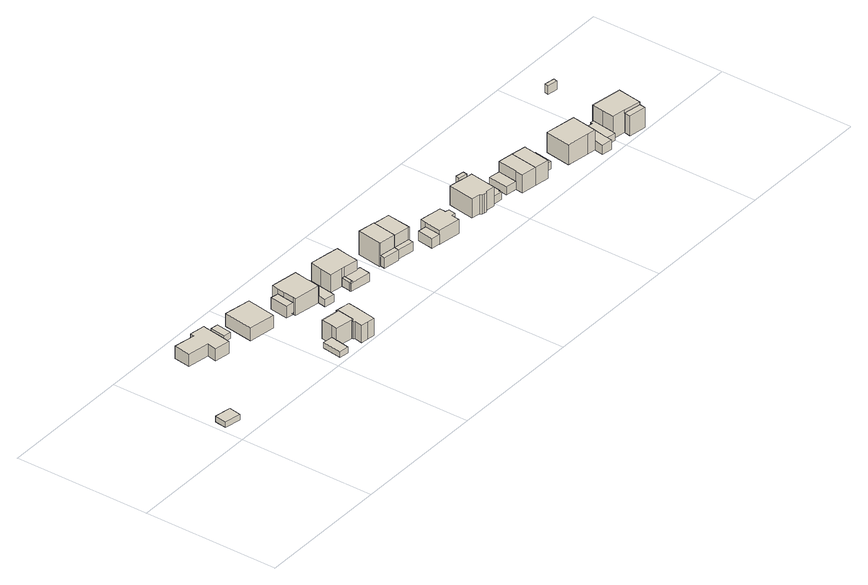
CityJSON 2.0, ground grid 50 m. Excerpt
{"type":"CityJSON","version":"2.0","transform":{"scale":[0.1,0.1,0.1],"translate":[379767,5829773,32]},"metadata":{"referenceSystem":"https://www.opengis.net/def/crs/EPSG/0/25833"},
"CityObjects":{
"building1":{"type":"Building","attributes":{"Gemeindeschluessel":"11000012","BezugspunktDach":"2200","function":"31001_2000","measuredHeight":2.2,"storeysAboveGround":1},"address":[{"country":"Germany","locality":"Berlin","thoroughfareNumber":"20 (1)","thoroughfareName":"Schwabstedter Weg"}],"geometry":[{"type":"Solid","lod":"1","boundaries":[[[[0,1,2,3]],[[4,5,6,7]],[[4,7,3,2]],[[5,4,2,1]],[[6,5,1,0]],[[7,6,0,3]]]]}]},
"building2":{"type":"Building","attributes":{"Gemeindeschluessel":"11000012","BezugspunktDach":"2200","function":"31001_1010","measuredHeight":4.5,"storeysAboveGround":1},"address":[{"country":"Germany","locality":"Berlin","thoroughfareNumber":"22A","thoroughfareName":"Schwabstedter Weg"}],"geometry":[{"type":"Solid","lod":"1","boundaries":[[[[8,9,10,11,12,13,14,15,16,17]],[[18,19,20,21,22,23,24,25,26,27]],[[18,27,17,16]],[[19,18,16,15]],[[20,19,15,14]],[[21,20,14,13]],[[22,21,13,12]],[[23,22,12,11]],[[24,23,11,10]],[[25,24,10,9]],[[26,25,9,8]],[[27,26,8,17]]]]}]},
"building3":{"type":"Building","attributes":{"Gemeindeschluessel":"11000012","BezugspunktDach":"2200","function":"31001_2463","measuredHeight":2.4,"storeysAboveGround":1},"address":[{"country":"Germany","locality":"Berlin","thoroughfareNumber":"24 (1)","thoroughfareName":"Schwabstedter Weg"}],"geometry":[{"type":"Solid","lod":"1","boundaries":[[[[28,29,30,31]],[[32,33,34,35]],[[32,35,31,30]],[[33,32,30,29]],[[34,33,29,28]],[[35,34,28,31]]]]}]},
"building4":{"type":"Building","attributes":{"Gemeindeschluessel":"11000012","BezugspunktDach":"2200","function":"31001_2463","measuredHeight":2.06,"storeysAboveGround":1},"address":[{"country":"Germany","locality":"Berlin","thoroughfareNumber":"26 (1)","thoroughfareName":"Schwabstedter Weg"}],"geometry":[{"type":"Solid","lod":"1","boundaries":[[[[36,37,38,39,40]],[[41,42,43,44,45]],[[41,45,40,39]],[[42,41,39,38]],[[43,42,38,37]],[[44,43,37,36]],[[45,44,36,40]]]]}]},
"building5":{"type":"Building","attributes":{"Gemeindeschluessel":"11000012","BezugspunktDach":"2200","function":"31001_1010","measuredHeight":6.33,"storeysAboveGround":2},"address":[{"country":"Germany","locality":"Berlin","thoroughfareNumber":"24","thoroughfareName":"Schwabstedter Weg"}],"geometry":[{"type":"Solid","lod":"1","boundaries":[[[[46,47,48,49]],[[50,51,52,53]],[[50,53,49,48]],[[51,50,48,47]],[[52,51,47,46]],[[53,52,46,49]]]]}]},
"building6":{"type":"Building","attributes":{"Gemeindeschluessel":"11000012","function":"31001_1010"},"address":[{"country":"Germany","locality":"Berlin","thoroughfareNumber":"26","thoroughfareName":"Schwabstedter Weg"}],"children":["building6-1","building6-2"]},
"building6-1":{"type":"BuildingPart","attributes":{"BezugspunktDach":"2200","measuredHeight":7.14,"storeysAboveGround":2},"parents":["building6"],"geometry":[{"type":"Solid","lod":"1","boundaries":[[[[54,55,56,57,58,59,60,61,62,63,64,65,66]],[[67,68,69,70,71,72,73,74,75,76,77,78,79]],[[67,79,66,65]],[[68,67,65,64]],[[69,68,64,63]],[[72,71,61,60]],[[73,72,60,59]],[[74,73,59,58]],[[75,74,58,57]],[[76,75,57,56]],[[77,76,56,55]],[[78,77,55,54]],[[79,78,54,66]],[[70,69,63,62]],[[70,62,61,71]]]]}]},
"building6-2":{"type":"BuildingPart","attributes":{"BezugspunktDach":"2200","measuredHeight":9.93,"storeysAboveGround":2},"parents":["building6"],"geometry":[{"type":"MultiSurface","lod":"1","boundaries":[[[80,81,82,83,84,85]],[[86,87,71,70,69,88]],[[86,88,85,84]],[[87,86,84,83]],[[71,87,83,82]],[[70,62,61,71,82,81]],[[63,62,81,80]],[[88,69,80,85]],[[71,61,62,70]],[[69,70,62,63]]]}]},
"building7":{"type":"Building","attributes":{"Gemeindeschluessel":"11000012","function":"31001_1010"},"address":[{"country":"Germany","locality":"Berlin","thoroughfareNumber":"26A","thoroughfareName":"Schwabstedter Weg"}],"children":["building7-1","building7-2"]},
"building7-1":{"type":"BuildingPart","attributes":{"BezugspunktDach":"2200","measuredHeight":8.28,"storeysAboveGround":1},"parents":["building7"],"geometry":[{"type":"MultiSurface","lod":"1","boundaries":[[[89,90,91,92,93,94,95,96,97,98]],[[99,100,101,102,103,104,105,106,107,108]],[[99,108,98,97]],[[109,110,97,96]],[[101,100,96,95],[111,109,100,101]],[[102,101,95,94]],[[103,102,94,93]],[[104,103,93,92]],[[105,104,92,91]],[[106,105,91,90]],[[107,106,90,89]],[[108,107,89,98]],[[100,99,110,109]],[[109,111,101,100]]]}]},
"building7-2":{"type":"BuildingPart","attributes":{"BezugspunktDach":"2200","measuredHeight":4.37,"storeysAboveGround":1},"parents":["building7"],"geometry":[{"type":"MultiSurface","lod":"1","boundaries":[[[110,111,112,113]],[[114,101,99,115]],[[114,115,113,112]],[[101,114,112,111]],[[99,101,100,99,110]],[[115,99,110,113]],[[110,99,100,109]],[[111,109,100,101]]]}]},
"building8":{"type":"Building","attributes":{"Gemeindeschluessel":"11000012","BezugspunktDach":"2200","function":"31001_2463","measuredHeight":2.85,"storeysAboveGround":1},"address":[{"country":"Germany","locality":"Berlin","thoroughfareNumber":"26A (1)","thoroughfareName":"Schwabstedter Weg"}],"geometry":[{"type":"Solid","lod":"1","boundaries":[[[[116,117,118,119,120,121]],[[107,106,105,122,123,124]],[[107,124,121,120]],[[106,107,120,119]],[[105,106,119,118]],[[122,105,118,117]],[[123,122,117,116]],[[124,123,116,121]]]]}]},
"building9":{"type":"Building","attributes":{"Gemeindeschluessel":"11000012","BezugspunktDach":"2200","function":"51009_1610","measuredHeight":3.19,"storeysAboveGround":0},"address":[{"country":"Germany","locality":"Berlin"}],"geometry":[{"type":"Solid","lod":"1","boundaries":[[[[125,126,127,128]],[[129,130,131,132]],[[129,132,128,127]],[[130,129,127,126]],[[131,130,126,125]],[[132,131,125,128]]]]}]},
"building10":{"type":"Building","attributes":{"Gemeindeschluessel":"11000012","BezugspunktDach":"2200","function":"31001_1010","measuredHeight":8.32,"storeysAboveGround":1},"address":[{"country":"Germany","locality":"Berlin","thoroughfareNumber":"28","thoroughfareName":"Schwabstedter Weg"}],"geometry":[{"type":"Solid","lod":"1","boundaries":[[[[133,134,135,136,137,138,139,140,141,142,143]],[[144,145,146,147,148,149,150,151,152,153,154]],[[144,154,143,142]],[[145,144,142,141]],[[146,145,141,140]],[[147,146,140,139]],[[148,147,139,138]],[[149,148,138,137]],[[150,149,137,136]],[[151,150,136,135]],[[152,151,135,134]],[[153,152,134,133]],[[154,153,133,143]]]]}]},
"building11":{"type":"Building","attributes":{"Gemeindeschluessel":"11000012","BezugspunktDach":"2200","function":"31001_2463","measuredHeight":3.28,"storeysAboveGround":1},"address":[{"country":"Germany","locality":"Berlin","thoroughfareNumber":"28 (1)","thoroughfareName":"Schwabstedter Weg"}],"geometry":[{"type":"Solid","lod":"1","boundaries":[[[[155,156,157,158,126,125,128,159]],[[160,161,152,151,150,162,163,164]],[[160,164,159,128]],[[161,160,128,125]],[[152,161,125,126]],[[151,152,126,158]],[[150,151,158,157]],[[162,150,157,156]],[[163,162,156,155]],[[164,163,155,159]]]]}]},
"building12":{"type":"Building","attributes":{"Gemeindeschluessel":"11000012","BezugspunktDach":"2200","function":"51009_1610","measuredHeight":3,"storeysAboveGround":0},"address":[{"country":"Germany","locality":"Berlin"}],"geometry":[{"type":"Solid","lod":"1","boundaries":[[[[165,166,167,168]],[[169,170,171,172]],[[169,172,168,167]],[[170,169,167,166]],[[171,170,166,165]],[[172,171,165,168]]]]}]},
"building13":{"type":"Building","attributes":{"Gemeindeschluessel":"11000012","function":"31001_1010"},"address":[{"country":"Germany","locality":"Berlin","thoroughfareNumber":"30","thoroughfareName":"Schwabstedter Weg"}],"children":["building13-1","building13-2"]},
"building13-1":{"type":"BuildingPart","attributes":{"BezugspunktDach":"2200","measuredHeight":13.24,"storeysAboveGround":2},"parents":["building13"],"geometry":[{"type":"MultiSurface","lod":"1","boundaries":[[[173,174,175,176,177]],[[178,179,180,181,182]],[[178,182,177,176]],[[179,178,176,175]],[[180,179,175,174]],[[183,184,185,186,187,181,180,174,173]],[[182,181,173,177]],[[187,186,185,184,183]]]}]},
"building13-2":{"type":"BuildingPart","attributes":{"BezugspunktDach":"2200","measuredHeight":3.89,"storeysAboveGround":2},"parents":["building13"],"geometry":[{"type":"Solid","lod":"1","boundaries":[[[[188,184,183,189]],[[186,185,190,191]],[[186,191,189,183]],[[190,185,184,188]],[[191,190,188,189]],[[185,186,183,184]]]]}]},
"building14":{"type":"Building","attributes":{"Gemeindeschluessel":"11000012","function":"31001_1010"},"address":[{"country":"Germany","locality":"Berlin","thoroughfareNumber":"30A","thoroughfareName":"Schwabstedter Weg"}],"children":["building14-1","building14-2"]},
"building14-1":{"type":"BuildingPart","attributes":{"BezugspunktDach":"2200","measuredHeight":12.71,"storeysAboveGround":2},"parents":["building14"],"geometry":[{"type":"MultiSurface","lod":"1","boundaries":[[[192,193,194,195,196]],[[179,197,198,199,180]],[[179,180,196,195]],[[197,179,195,194]],[[198,197,194,193]],[[199,198,193,192]],[[184,200,192,196]],[[180,199,200,201,202,203]],[[203,202,201,200,184]]]}]},
"building14-2":{"type":"BuildingPart","attributes":{"BezugspunktDach":"2200","measuredHeight":3.57,"storeysAboveGround":2},"parents":["building14"],"geometry":[{"type":"Solid","lod":"1","boundaries":[[[[204,200,184,188]],[[202,201,205,206]],[[202,206,188,184]],[[205,201,200,204]],[[206,205,204,188]],[[202,184,200,201]]]]}]},
"building15":{"type":"Building","attributes":{"Gemeindeschluessel":"11000012","BezugspunktDach":"2200","function":"31001_2000","measuredHeight":3.59,"storeysAboveGround":1},"address":[{"country":"Germany","locality":"Berlin","thoroughfareNumber":"32 (1)","thoroughfareName":"Schwabstedter Weg"}],"geometry":[{"type":"Solid","lod":"1","boundaries":[[[[207,208,209,210]],[[211,212,213,214]],[[211,214,210,209]],[[212,211,209,208]],[[213,212,208,207]],[[214,213,207,210]]]]}]},
"building16":{"type":"Building","attributes":{"Gemeindeschluessel":"11000012","BezugspunktDach":"2200","function":"31001_1010","measuredHeight":7.6,"storeysAboveGround":1},"address":[{"country":"Germany","locality":"Berlin","thoroughfareNumber":"32","thoroughfareName":"Schwabstedter Weg"}],"geometry":[{"type":"Solid","lod":"1","boundaries":[[[[215,216,217,218,219,220,221,222,223]],[[224,225,226,227,228,229,230,231,232]],[[224,232,223,222]],[[225,224,222,221]],[[226,225,221,220]],[[227,226,220,219]],[[228,227,219,218]],[[229,228,218,217]],[[230,229,217,216]],[[231,230,216,215]],[[232,231,215,223]]]]}]},
"building17":{"type":"Building","attributes":{"Gemeindeschluessel":"11000012","BezugspunktDach":"2200","function":"31001_1010","measuredHeight":8.89,"storeysAboveGround":2},"address":[{"country":"Germany","locality":"Berlin","thoroughfareNumber":"34","thoroughfareName":"Schwabstedter Weg"}],"geometry":[{"type":"Solid","lod":"1","boundaries":[[[[233,234,235,236,237,238,239,240,241,242,243,244,245,246]],[[247,248,249,250,251,252,253,254,255,256,257,258,259,260]],[[247,260,246,245]],[[248,247,245,244]],[[249,248,244,243]],[[250,249,243,242]],[[251,250,242,241]],[[252,251,241,240]],[[253,252,240,239]],[[254,253,239,238]],[[255,254,238,237]],[[256,255,237,236]],[[257,256,236,235]],[[258,257,235,234]],[[259,258,234,233]],[[260,259,233,246]]]]}]},
"building18":{"type":"Building","attributes":{"Gemeindeschluessel":"11000012","BezugspunktDach":"2200","function":"51009_1610","measuredHeight":8.09,"storeysAboveGround":0},"address":[{"country":"Germany","locality":"Berlin"}],"geometry":[{"type":"Solid","lod":"1","boundaries":[[[[261,262,263,264]],[[265,266,267,268]],[[265,268,264,263]],[[266,265,263,262]],[[267,266,262,261]],[[268,267,261,264]]]]}]},
"building19":{"type":"Building","attributes":{"Gemeindeschluessel":"11000012","BezugspunktDach":"2200","function":"31001_2463","measuredHeight":2.89,"storeysAboveGround":1},"address":[{"country":"Germany","locality":"Berlin","thoroughfareNumber":"34 (1)","thoroughfareName":"Schwabstedter Weg"}],"geometry":[{"type":"Solid","lod":"1","boundaries":[[[[269,270,271,272,273,274,275,276]],[[277,278,279,280,281,282,283,284]],[[277,284,276,275]],[[278,277,275,274]],[[279,278,274,273]],[[280,279,273,272]],[[281,280,272,271]],[[282,281,271,270]],[[283,282,270,269]],[[284,283,269,276]]]]}]},
"building20":{"type":"Building","attributes":{"Gemeindeschluessel":"11000012","BezugspunktDach":"2200","function":"31001_2000","measuredHeight":3.04,"storeysAboveGround":1},"address":[{"country":"Germany","locality":"Berlin","thoroughfareNumber":"36 (1)","thoroughfareName":"Schwabstedter Weg"}],"geometry":[{"type":"Solid","lod":"1","boundaries":[[[[285,286,287,288]],[[289,290,291,292]],[[289,292,288,287]],[[290,289,287,286]],[[291,290,286,285]],[[292,291,285,288]]]]}]},
"building21":{"type":"Building","attributes":{"Gemeindeschluessel":"11000012","BezugspunktDach":"2200","function":"31001_1010","measuredHeight":6.91,"storeysAboveGround":2},"address":[{"country":"Germany","locality":"Berlin","thoroughfareNumber":"36","thoroughfareName":"Schwabstedter Weg"}],"geometry":[{"type":"Solid","lod":"1","boundaries":[[[[293,294,295,296,297,298,299]],[[300,291,290,301,302,303,304]],[[300,304,299,298]],[[291,300,298,297]],[[290,291,297,296]],[[301,290,296,295]],[[302,301,295,294]],[[303,302,294,293]],[[304,303,293,299]]]]}]},
"building22":{"type":"Building","attributes":{"Gemeindeschluessel":"11000012","BezugspunktDach":"2200","function":"31001_1010","measuredHeight":6.92,"storeysAboveGround":2},"address":[{"country":"Germany","locality":"Berlin","thoroughfareNumber":"36A","thoroughfareName":"Schwabstedter Weg"}],"geometry":[{"type":"Solid","lod":"1","boundaries":[[[[305,306,307,308,309,294,293]],[[302,310,311,312,313,314,303]],[[302,303,293,294]],[[310,302,294,309]],[[311,310,309,308]],[[312,311,308,307]],[[313,312,307,306]],[[314,313,306,305]],[[303,314,305,293]]]]}]},
"building23":{"type":"Building","attributes":{"Gemeindeschluessel":"11000012","BezugspunktDach":"2200","function":"31001_2463","measuredHeight":2.9,"storeysAboveGround":1},"address":[{"country":"Germany","locality":"Berlin","thoroughfareNumber":"36A (1)","thoroughfareName":"Schwabstedter Weg"}],"geometry":[{"type":"Solid","lod":"1","boundaries":[[[[315,316,317,318]],[[319,320,321,322]],[[319,322,318,317]],[[320,319,317,316]],[[321,320,316,315]],[[322,321,315,318]]]]}]},
"building24":{"type":"Building","attributes":{"Gemeindeschluessel":"11000012","BezugspunktDach":"2200","function":"31001_1010","measuredHeight":8.35,"storeysAboveGround":1},"address":[{"country":"Germany","locality":"Berlin","thoroughfareNumber":"38","thoroughfareName":"Schwabstedter Weg"}],"geometry":[{"type":"Solid","lod":"1","boundaries":[[[[323,324,325,326,327]],[[328,329,330,331,332]],[[328,332,327,326]],[[329,328,326,325]],[[330,329,325,324]],[[331,330,324,323]],[[332,331,323,327]]]]}]},
"building25":{"type":"Building","attributes":{"Gemeindeschluessel":"11000012","BezugspunktDach":"2200","function":"31001_2463","measuredHeight":4.57,"storeysAboveGround":1},"address":[{"country":"Germany","locality":"Berlin","thoroughfareNumber":"38 (1)","thoroughfareName":"Schwabstedter Weg"}],"geometry":[{"type":"Solid","lod":"1","boundaries":[[[[333,334,335,336,337,338]],[[330,339,340,341,342,343]],[[330,343,338,337]],[[339,330,337,336]],[[340,339,336,335]],[[341,340,335,334]],[[342,341,334,333]],[[343,342,333,338]]]]}]},
"building26":{"type":"Building","attributes":{"Gemeindeschluessel":"11000012","BezugspunktDach":"2200","function":"31001_2000","measuredHeight":2.66,"storeysAboveGround":1},"address":[{"country":"Germany","locality":"Berlin","thoroughfareNumber":"3 (1)","thoroughfareName":"Niebüller Weg"}],"geometry":[{"type":"Solid","lod":"1","boundaries":[[[[344,345,346,347,348,349,350,351]],[[352,353,354,355,356,357,358,359]],[[352,359,351,350]],[[353,352,350,349]],[[354,353,349,348]],[[355,354,348,347]],[[356,355,347,346]],[[357,356,346,345]],[[358,357,345,344]],[[359,358,344,351]]]]}]},
"building27":{"type":"Building","attributes":{"Gemeindeschluessel":"11000012","function":"31001_1010"},"address":[{"country":"Germany","locality":"Berlin","thoroughfareNumber":"3","thoroughfareName":"Niebüller Weg"},{"country":"Germany","locality":"Berlin","thoroughfareNumber":"38A","thoroughfareName":"Schwabstedter Weg"}],"children":["building27-1","building27-2"]},
"building27-1":{"type":"BuildingPart","attributes":{"BezugspunktDach":"2200","measuredHeight":9.45,"storeysAboveGround":2},"parents":["building27"],"geometry":[{"type":"MultiSurface","lod":"1","boundaries":[[[360,361,362,363,364,365,366,367]],[[368,356,369,370,371,372,373,357]],[[368,357,367,366]],[[356,368,366,365]],[[369,356,365,364]],[[370,369,364,363]],[[371,370,363,362]],[[372,371,362,361]],[[374,375,361,360]],[[357,373,360,367]],[[373,372,375,374]]]}]},
"building27-2":{"type":"BuildingPart","attributes":{"BezugspunktDach":"2200","measuredHeight":7.44,"storeysAboveGround":2},"parents":["building27"],"geometry":[{"type":"MultiSurface","lod":"1","boundaries":[[[376,375,374,377]],[[373,372,378,379]],[[373,379,377,374]],[[378,372,375,376]],[[379,378,376,377]],[[372,373,380,374,375]]]}]},
"building28":{"type":"Building","attributes":{"Gemeindeschluessel":"11000012","BezugspunktDach":"2200","function":"51009_1610","measuredHeight":3.25,"storeysAboveGround":0},"address":[{"country":"Germany","locality":"Berlin"}],"geometry":[{"type":"Solid","lod":"1","boundaries":[[[[381,382,383,384]],[[385,386,387,388]],[[385,388,384,383]],[[386,385,383,382]],[[387,386,382,381]],[[388,387,381,384]]]]}]}
},
"vertices":[
[69,61,38],[77,106,38],[17,116,38],[10,72,38],[17,116,16],[77,106,16],[69,61,16],[10,72,16],
[287,347,64],[279,312,64],[337,303,64],[346,355,64],[353,400,64],[356,415,64],[299,424,64],[297,409,64],[216,423,64],[206,360,64],[216,423,18],[297,409,18],[299,424,18],[356,415,18],[353,400,18],[346,355,18],[337,303,18],[279,312,18],[287,347,18],[206,360,18],
[406,348,42],[414,405,42],[385,409,42],[376,352,42],[385,409,18],[414,405,18],[406,348,18],[376,352,18],
[565,10,37],[574,62,37],[578,83,37],[540,88,37],[529,15,37],[540,88,16],[578,83,16],[574,62,16],[565,10,16],[529,15,16],
[531,275,67],[549,383,67],[450,400,67],[433,291,67],[450,400,18],[549,383,18],[531,275,18],[433,291,18],
[667,10,76],[695,6,76],[708,83,76],[713,118,76],[694,121,76],[686,122,76],[658,126,76],[656,115,76],[646,51,76],[641,52,76],[641,45,76],[645,43,76],[639,14,76],[645,43,11],[641,45,11],[641,52,11],[646,51,11],[656,115,11],[658,126,11],[686,122,11],[694,121,11],[713,118,11],[708,83,11],[695,6,11],[667,10,11],[639,14,11],
[641,52,81],[646,51,81],[656,115,81],[584,125,81],[578,83,81],[574,62,81],[578,83,11],[584,125,11],[574,62,11],
[729,248,78],[730,247,78],[737,288,78],[738,298,78],[746,349,78],[646,365,78],[642,340,78],[638,314,78],[632,273,78],[630,263,78],[632,273,15],[638,314,15],[642,340,15],[646,365,15],[746,349,15],[738,298,15],[737,288,15],[730,247,15],[729,248,15],[630,263,15],[638,314,59],[632,273,59],[642,340,59],
[613,345,59],[602,278,59],[613,345,15],[602,278,15],
[762,211,43],[773,282,43],[737,288,43],[730,247,43],[729,248,43],[724,218,43],[773,282,15],[762,211,15],[724,218,15],
[851,207,46],[857,241,46],[845,243,46],[840,209,46],[845,243,15],[857,241,15],[851,207,15],[840,209,15],
[845,243,82],[857,241,82],[910,232,82],[910,235,82],[917,276,82],[924,320,82],[888,326,82],[870,329,82],[813,338,82],[805,294,82],[798,250,82],[805,294,14],[813,338,14],[870,329,14],[888,326,14],[924,320,14],[917,276,14],[910,235,14],[910,232,14],[857,241,14],[845,243,14],[798,250,14],
[918,191,46],[925,232,46],[910,235,46],[910,232,46],[839,204,46],[840,209,14],[851,207,14],[925,232,14],[918,191,14],[839,204,14],
[888,326,45],[890,341,45],[872,344,45],[870,329,45],[872,344,15],[890,341,15],[888,326,15],[870,329,15],
[1006,214,102],[1067,205,102],[1081,295,102],[1017,305,102],[1003,215,102],[1017,305,13],[1081,295,13],[1067,205,13],[1006,214,13],[1003,215,13],[1006,214,54],[1067,205,54],[1067,205,15],[1006,214,15],[1006,214,47],
[1064,186,54],[1003,195,54],[1064,186,15],[1003,195,15],
[1129,196,99],[1132,195,99],[1145,286,99],[1081,295,99],[1067,205,99],[1145,286,13],[1132,195,13],[1129,196,13],[1129,196,54],[1129,196,19],[1067,205,19],[1067,205,36],
[1126,176,54],[1126,176,19],[1064,186,19],
[1217,141,46],[1225,201,46],[1192,205,46],[1184,146,46],[1192,205,10],[1225,201,10],[1217,141,10],[1184,146,10],
[1300,128,62],[1305,160,62],[1320,158,62],[1324,184,62],[1309,187,62],[1312,210,62],[1229,223,62],[1225,201,62],[1217,141,62],[1225,201,9],[1229,223,9],[1312,210,9],[1309,187,9],[1324,184,9],[1320,158,9],[1305,160,9],[1300,128,9],[1217,141,9],
[1423,139,82],[1427,131,82],[1436,129,82],[1444,128,82],[1451,134,82],[1484,129,82],[1486,138,82],[1498,217,82],[1499,227,82],[1478,230,82],[1453,234,82],[1446,236,82],[1407,242,82],[1390,145,82],[1407,242,10],[1446,236,10],[1453,234,10],[1478,230,10],[1499,227,10],[1498,217,10],[1486,138,10],[1484,129,10],[1451,134,10],[1444,128,10],[1436,129,10],[1427,131,10],[1423,139,10],[1390,145,10],
[1478,230,92],[1481,245,92],[1449,251,92],[1446,236,92],[1449,251,11],[1481,245,11],[1478,230,11],[1446,236,11],
[1528,133,37],[1529,142,37],[1532,142,37],[1540,193,37],[1537,193,37],[1540,211,37],[1498,217,37],[1486,138,37],[1498,217,8],[1540,211,8],[1537,193,8],[1540,193,8],[1532,142,8],[1529,142,8],[1528,133,8],[1486,138,8],
[1601,131,37],[1612,204,37],[1570,211,37],[1559,137,37],[1570,211,7],[1612,204,7],[1601,131,7],[1559,137,7],
[1654,94,76],[1669,196,76],[1612,205,76],[1612,204,76],[1601,131,76],[1601,130,76],[1597,102,76],[1601,130,7],[1612,205,7],[1669,196,7],[1654,94,7],[1597,102,7],
[1708,86,76],[1713,116,76],[1713,117,76],[1723,185,76],[1724,187,76],[1724,187,7],[1723,185,7],[1713,117,7],[1713,116,7],[1708,86,7],
[1757,110,35],[1767,178,35],[1723,185,35],[1713,117,35],[1723,185,6],[1767,178,6],[1757,110,6],[1713,117,6],
[1892,67,82],[1921,62,82],[1936,156,82],[1822,175,82],[1807,81,82],[1822,175,6],[1936,156,6],[1921,62,6],[1892,67,6],[1807,81,6],
[1954,22,42],[1959,51,42],[1967,100,42],[1928,107,42],[1921,62,42],[1915,28,42],[1928,107,6],[1967,100,6],[1959,51,6],[1954,22,6],[1915,28,6],
[2001,44,32],[2004,55,32],[2016,139,32],[2004,141,32],[2003,133,32],[1973,137,32],[1967,100,32],[1959,51,32],[1967,100,5],[1973,137,5],[2003,133,5],[2004,141,5],[2016,139,5],[2004,55,5],[2001,44,5],[1959,51,5],
[2054,46,90],[2118,35,90],[2125,80,90],[2132,124,90],[2016,142,90],[2016,139,90],[2010,98,90],[2004,55,90],[2010,98,5],[2016,142,5],[2132,124,5],[2125,80,5],[2118,35,5],[2054,46,5],[2054,46,80],[2118,35,80],
[2115,12,80],[2050,22,80],[2115,12,5],[2050,22,5],[2054,46,42],
[2115,354,38],[2118,369,38],[2079,375,38],[2077,360,38],[2079,375,6],[2118,369,6],[2115,354,6],[2077,360,6]
]}
